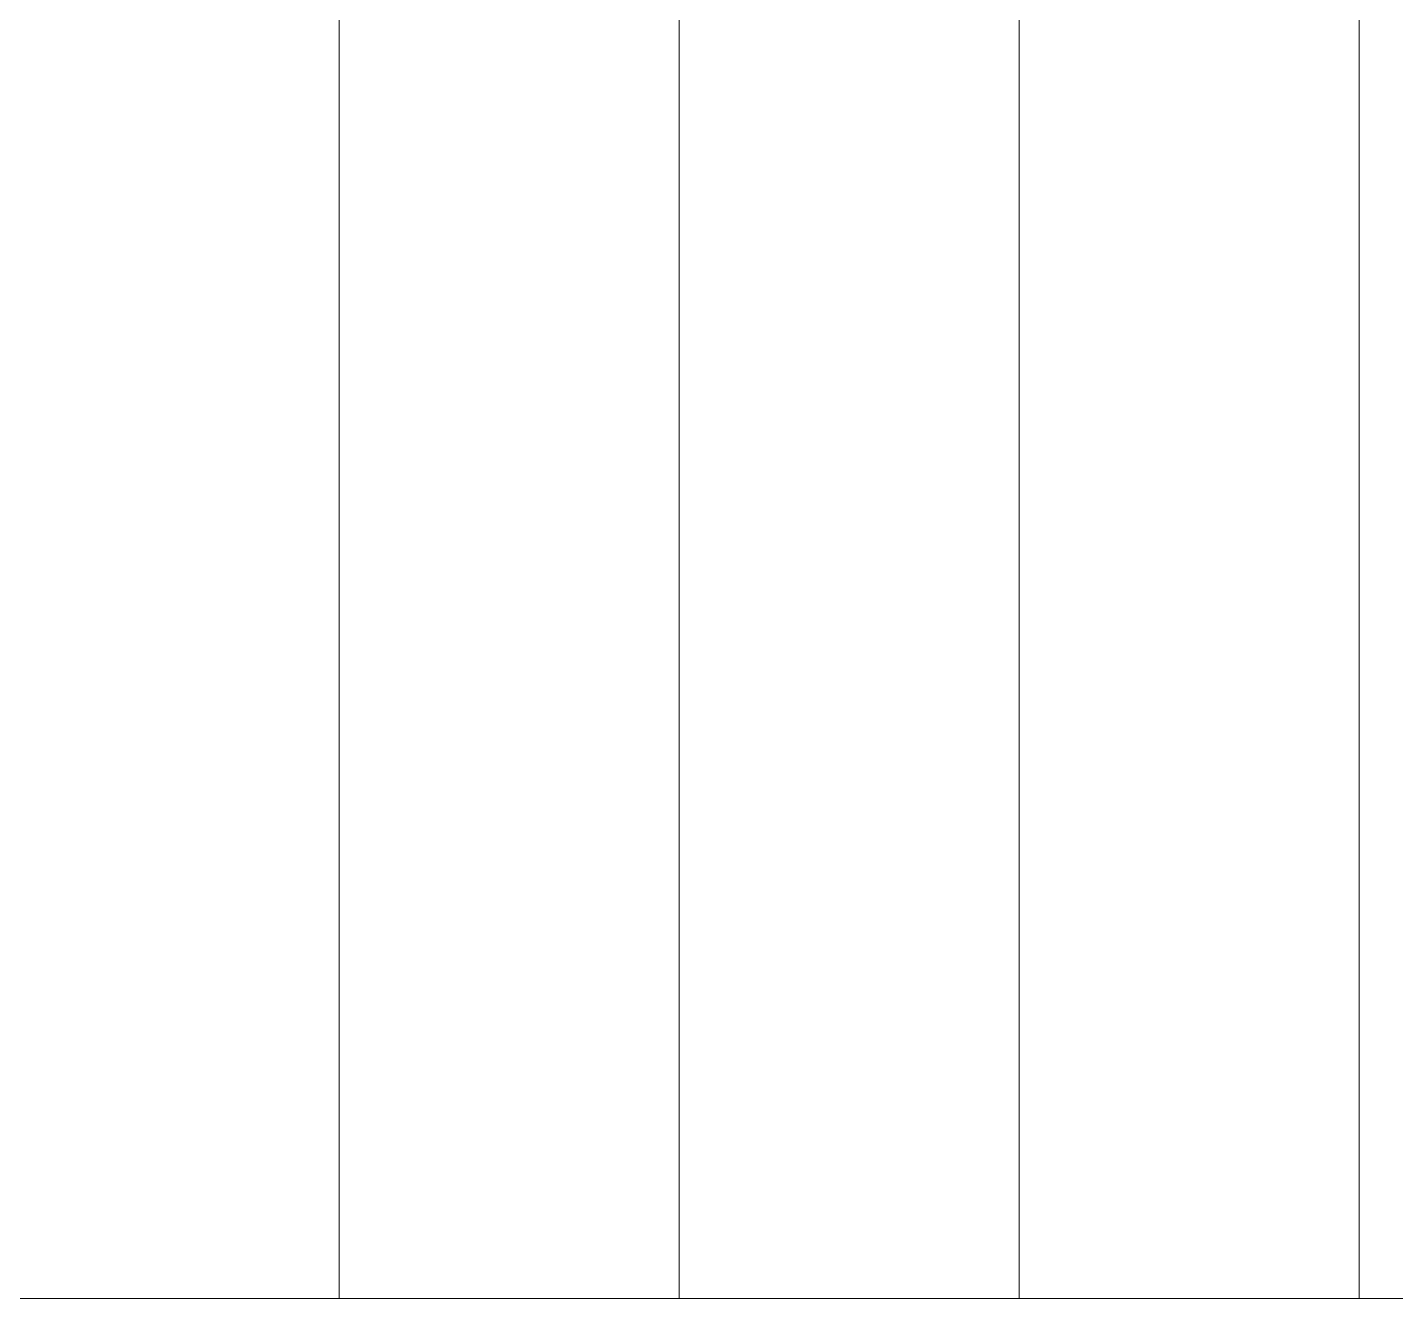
# Model space of a CAD drawing. Header units: millimetres. Extents: x 68421 to 1479662, y -51504 to 144751.
# Drawn here: x 167906 to 263168, y -32317 to 56217 of the extents above; entities that cross this region are included whole.
import ezdxf

# ---------------------------------------------------------------- set-up
doc = ezdxf.new("R2010")
doc.units = ezdxf.units.MM
doc.header["$LTSCALE"] = 0.35
doc.header["$MEASUREMENT"] = 0
doc.linetypes.add('CONTIN', pattern=[0, 0, 0])
doc.layers.get('0').update_dxf_attribs({"linetype": 'CONTIN'})

msp = doc.modelspace()

# ---------------------------------------------------------------- linework, layer by layer
at = {"color": 0, "lineweight": 0, "ltscale": 0.1}
for points in [[(165958.15042, 144750.54254), (189624.74687, 144750.54254), (189624.74687, -32317), (165958.15042, -32317)], [(189624.74687, 144750.54254), (213291.34332, 144750.54254), (213291.34332, -32317), (189624.74687, -32317)], [(213291.34332, 144750.54254), (236957.93977, 144750.54254), (236957.93977, -32317), (213291.34332, -32317)], [(236957.93977, 144750.54254), (260624.53622, 144750.54254), (260624.53622, -32317), (236957.93977, -32317)], [(260624.53622, 144750.54254), (328245.51614, 144750.54254), (328245.51614, -32317), (260624.53622, -32317)]]:
    msp.add_lwpolyline(points, close=True, dxfattribs=at)

doc.saveas('drawing.dxf')
